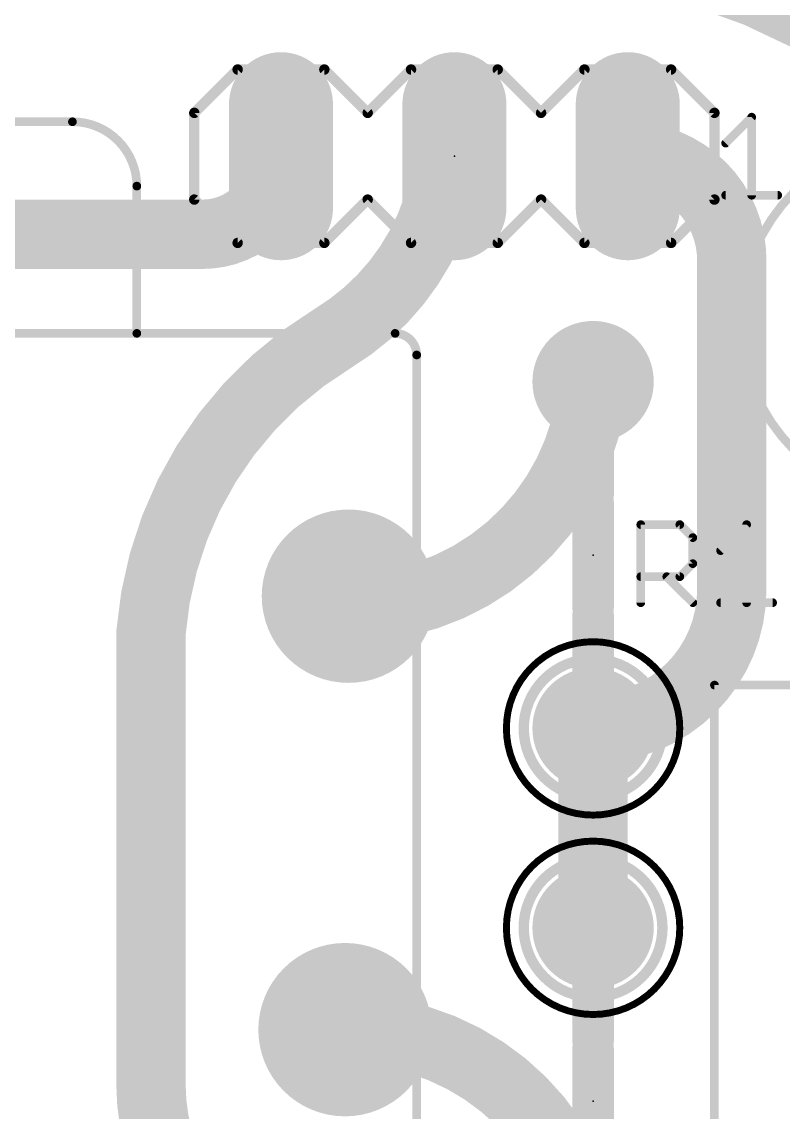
# Model space of a CAD drawing. Extents: x -4 to 220, y -9 to 53.
# Drawn here: x 29.99 to 41.14, y 8.98 to 24.96 of the extents above; entities that cross this region are included whole.
import ezdxf

# ---------------------------------------------------------------- set-up
doc = ezdxf.new("R2010")
doc.units = 0
for name, color, linetype in [('16', 174, 'CONTINUOUS'), ('17', 94, 'CONTINUOUS'), ('21', 251, 'CONTINUOUS'), ('23', 178, 'CONTINUOUS'), ('25', 251, 'CONTINUOUS'), ('51', 251, 'CONTINUOUS')]:
    doc.layers.add(name, color=color, linetype=linetype)

# ---------------------------------------------------------------- blocks, each defined once
blk = doc.blocks.new('ROUNDP')
at = {"const_width": 0.5}
blk.add_lwpolyline([(0, -0.25, 1), (0, 0.25, 1), (0, -0.25)], format="xyb", dxfattribs=at)
blk = doc.blocks.new('RECT')
blk.add_solid([(-0.5, -0.5), (0.5, -0.5), (-0.5, 0.5), (0.5, 0.5)])
blk = doc.blocks.new('LONGP100')
at = {"const_width": 1}
blk.add_lwpolyline([(-0.5, 0), (0.5, 0)], dxfattribs=at)
at = {"const_width": 0.5}
for points in [[(-0.5, 0.25, 1), (-0.5, -0.25)], [(0.5, -0.25, 1), (0.5, 0.25)]]:
    blk.add_lwpolyline(points, format="xyb", dxfattribs=at)

msp = doc.modelspace()

# ---------------------------------------------------------------- linework, layer by layer
at = {"layer": '16'}
for points, const_width in [([(41.529, 25.019, 0.1448), (36.576, 26.035)], 1.016), ([(41.529, 25.019, 0.1231), (44.577, 24.257)], 1.016), ([(41.6485, 25.2431, 1), (41.4095, 24.7949)], 0.508), ([(32.639, 21.844, 0.4142), (33.782, 22.987)], 1.016), ([(34.036, 22.987, 1), (33.528, 22.987)], 0.508), ([(36.563, 22.9067, 1), (36.081, 23.0673)], 0.508), ([(40.386, 21.463, 0.4142), (38.862, 22.987)], 1.016), ([(38.862, 23.241, 1), (38.862, 22.733)], 0.508), ([(34.544, 20.32, 0.1783), (36.068, 22.225)], 1.016), ([(36.309, 22.1447, 1), (35.827, 22.3053)], 0.508), ([(35.827, 22.3053, 1), (36.309, 22.1447)], 0.508), ([(32.639, 22.098, 1), (32.639, 21.59)], 0.508), ([(32.639, 21.59, 1), (32.639, 22.098)], 0.508), ([(40.64, 21.463, 1), (40.132, 21.463)], 0.508), ([(40.132, 21.463, 1), (40.64, 21.463)], 0.508), ([(34.544, 20.32, 0.2418), (31.877, 16.002)], 1.016), ([(34.4127, 20.5375, 1), (34.6753, 20.1025)], 0.508), ([(34.6753, 20.1025, 1), (34.4127, 20.5375)], 0.508), ([(34.544, 16.383, 0.4142), (38.354, 19.685)], 1.016), ([(38.6074, 19.6669, 1), (38.1006, 19.7031)], 0.508), ([(38.354, 14.605, 0.4142), (40.386, 16.637)], 1.016), ([(40.64, 16.637, 1), (40.132, 16.637)], 0.508), ([(34.611, 16.383, 0.4142), (34.77, 16.542)], 1.016), ([(35.024, 16.542, 1), (34.516, 16.542)], 0.508), ([(34.29, 16.637, 1), (34.29, 16.129)], 0.508), ([(34.544, 16.637, 1), (34.544, 16.129)], 0.508), ([(34.5621, 16.6364, 1), (34.5259, 16.1296)], 0.508), ([(34.611, 16.637, 1), (34.611, 16.129)], 0.508), ([(34.544, 16.129, 1), (34.544, 16.637)], 0.508), ([(34.611, 16.129, 1), (34.611, 16.637)], 0.508), ([(40.132, 16.637, 1), (40.64, 16.637)], 0.508), ([(32.131, 16.002, 1), (31.623, 16.002)], 0.508), ([(31.6238, 16.022, 1), (32.1302, 15.982)], 0.508), ([(38.608, 14.605, 1), (38.1, 14.605)], 0.508), ([(38.354, 14.859, 1), (38.354, 14.351)], 0.508), ([(38.1, 11.684, 1), (38.608, 11.684)], 0.508), ([(34.72, 10.446, 1), (34.72, 9.938)], 0.508), ([(38.354, 6.604, 0.4142), (34.766, 10.192)], 1.016), ([(34.766, 10.446, 1), (34.766, 9.938)], 0.508), ([(34.766, 9.938, 1), (34.766, 10.446)], 0.508), ([(31.877, 9.398, 0.2249), (33.02, 6.985)], 1.016), ([(32.131, 9.398, 1), (31.623, 9.398)], 0.508), ([(31.623, 9.398, 1), (32.131, 9.398)], 0.508)]:
    msp.add_lwpolyline(points, format="xyb", dxfattribs=dict(at, const_width=const_width))
at = {"layer": '16', "const_width": 1.016}
for points in [[(36.068, 22.225), (36.322, 22.987)], [(19.431, 21.844), (32.639, 21.844)], [(40.386, 16.637), (40.386, 21.463)], [(34.544, 16.383), (34.29, 16.383)], [(34.611, 16.383), (34.544, 16.383)], [(31.877, 9.398), (31.877, 16.002)], [(38.354, 11.684), (38.354, 14.605)], [(34.72, 10.192), (34.766, 10.192)]]:
    msp.add_lwpolyline(points, dxfattribs=at)
at = {"layer": '21'}
for points, const_width in [([(32.512, 23.622), (33.147, 24.257)], 0.1524), ([(33.147, 24.257), (34.417, 24.257)], 0.1524), ([(34.417, 24.257), (35.052, 23.622)], 0.1524), ([(35.052, 23.622), (35.687, 24.257)], 0.1524), ([(35.687, 24.257), (36.957, 24.257)], 0.1524), ([(36.957, 24.257), (37.592, 23.622)], 0.1524), ([(37.592, 23.622), (38.227, 24.257)], 0.1524), ([(38.227, 24.257), (39.497, 24.257)], 0.1524), ([(40.132, 23.622), (39.497, 24.257)], 0.1524), ([(32.512, 22.352), (32.512, 23.622)], 0.1524), ([(40.132, 22.352), (40.132, 23.622)], 0.1524), ([(22.5919, 23.492), (30.7267, 23.492)], 0.127), ([(40.2961, 23.1782), (40.6774, 23.5595)], 0.127), ([(40.6774, 23.5595), (40.6774, 22.4155)], 0.127), ([(31.67, 22.5487), (31.67, 20.392)], 0.127), ([(33.147, 21.717), (32.512, 22.352)], 0.1524), ([(35.052, 22.352), (34.417, 21.717)], 0.1524), ([(35.687, 21.717), (35.052, 22.352)], 0.1524), ([(37.592, 22.352), (36.957, 21.717)], 0.1524), ([(38.227, 21.717), (37.592, 22.352)], 0.1524), ([(39.497, 21.717), (40.132, 22.352)], 0.1524), ([(40.2961, 22.4155), (41.0588, 22.4155)], 0.127), ([(34.417, 21.717), (33.147, 21.717)], 0.1524), ([(36.957, 21.717), (35.687, 21.717)], 0.1524), ([(39.497, 21.717), (38.227, 21.717)], 0.1524), ([(31.67, 20.392), (21.67, 20.392)], 0.127), ([(35.4538, 20.392), (31.67, 20.392)], 0.127), ([(35.77, -0.508), (35.77, 20.0758)], 0.127), ([(38.354, 16.383), (38.354, 17.907)], 0.6096), ([(40.132, 0), (40.132, 15.24)], 0.127), ([(40.132, 15.24), (50.292, 15.24)], 0.127), ([(38.354, 9.906), (38.354, 8.382)], 0.6096)]:
    msp.add_lwpolyline(points, dxfattribs=dict(at, const_width=const_width))
for points, const_width in [([(33.147, 24.2951, 1), (33.147, 24.2189)], 0.0762), ([(33.1739, 24.2301, 1), (33.1201, 24.2839)], 0.0762), ([(34.4439, 24.2839, 1), (34.3901, 24.2301)], 0.0762), ([(34.417, 24.2189, 1), (34.417, 24.2951)], 0.0762), ([(35.687, 24.2951, 1), (35.687, 24.2189)], 0.0762), ([(35.7139, 24.2301, 1), (35.6601, 24.2839)], 0.0762), ([(36.9839, 24.2839, 1), (36.9301, 24.2301)], 0.0762), ([(36.957, 24.2189, 1), (36.957, 24.2951)], 0.0762), ([(38.227, 24.2951, 1), (38.227, 24.2189)], 0.0762), ([(38.2539, 24.2301, 1), (38.2001, 24.2839)], 0.0762), ([(39.5239, 24.2839, 1), (39.4701, 24.2301)], 0.0762), ([(39.497, 24.2189, 1), (39.497, 24.2951)], 0.0762), ([(32.5501, 23.622, 1), (32.4739, 23.622)], 0.0762), ([(32.4851, 23.6489, 1), (32.5389, 23.5951)], 0.0762), ([(35.0251, 23.6489, 1), (35.0789, 23.5951)], 0.0762), ([(35.0251, 23.5951, 1), (35.0789, 23.6489)], 0.0762), ([(37.5651, 23.6489, 1), (37.6189, 23.5951)], 0.0762), ([(37.5651, 23.5951, 1), (37.6189, 23.6489)], 0.0762), ([(40.1701, 23.622, 1), (40.0939, 23.622)], 0.0762), ([(40.1051, 23.5951, 1), (40.1589, 23.6489)], 0.0762), ([(31.67, 22.5487, 0.4142), (30.7267, 23.492)], 0.127), ([(30.7267, 23.5237, 1), (30.7267, 23.4603)], 0.0635), ([(30.7267, 23.4603, 1), (30.7267, 23.5237)], 0.0635), ([(40.7092, 23.5595, 1), (40.6457, 23.5595)], 0.0635), ([(40.6999, 23.537, 1), (40.655, 23.5819)], 0.0635), ([(40.2737, 23.2006, 1), (40.3186, 23.1557)], 0.0635), ([(43.18, 17.907, 1), (43.18, 23.241, 1), (43.18, 17.907)], 0.127), ([(31.7018, 22.5487, 1), (31.6383, 22.5487)], 0.0635), ([(31.6383, 22.5487, 1), (31.7018, 22.5487)], 0.0635), ([(32.4739, 22.352, 1), (32.5501, 22.352)], 0.0762), ([(32.5389, 22.3789, 1), (32.4851, 22.3251)], 0.0762), ([(35.0789, 22.3789, 1), (35.0251, 22.3251)], 0.0762), ([(35.0789, 22.3251, 1), (35.0251, 22.3789)], 0.0762), ([(37.6189, 22.3789, 1), (37.5651, 22.3251)], 0.0762), ([(37.6189, 22.3251, 1), (37.5651, 22.3789)], 0.0762), ([(40.0939, 22.352, 1), (40.1701, 22.352)], 0.0762), ([(40.1589, 22.3251, 1), (40.1051, 22.3789)], 0.0762), ([(40.2961, 22.4473, 1), (40.2961, 22.3838)], 0.0635), ([(40.6457, 22.4155, 1), (40.7092, 22.4155)], 0.0635), ([(41.0588, 22.3838, 1), (41.0588, 22.4473)], 0.0635), ([(33.147, 21.7551, 1), (33.147, 21.6789)], 0.0762), ([(33.1201, 21.6901, 1), (33.1739, 21.7439)], 0.0762), ([(34.3901, 21.7439, 1), (34.4439, 21.6901)], 0.0762), ([(34.417, 21.6789, 1), (34.417, 21.7551)], 0.0762), ([(35.687, 21.7551, 1), (35.687, 21.6789)], 0.0762), ([(35.6601, 21.6901, 1), (35.7139, 21.7439)], 0.0762), ([(36.9301, 21.7439, 1), (36.9839, 21.6901)], 0.0762), ([(36.957, 21.6789, 1), (36.957, 21.7551)], 0.0762), ([(38.227, 21.7551, 1), (38.227, 21.6789)], 0.0762), ([(38.2001, 21.6901, 1), (38.2539, 21.7439)], 0.0762), ([(39.4701, 21.7439, 1), (39.5239, 21.6901)], 0.0762), ([(39.497, 21.6789, 1), (39.497, 21.7551)], 0.0762), ([(31.67, 20.4237, 1), (31.67, 20.3603)], 0.0635), ([(31.67, 20.3603, 1), (31.67, 20.4237)], 0.0635), ([(35.77, 20.0758, 0.4142), (35.4538, 20.392)], 0.127), ([(35.4538, 20.4237, 1), (35.4538, 20.3603)], 0.0635), ([(35.4538, 20.3603, 1), (35.4538, 20.4237)], 0.0635), ([(31.6383, 20.392, 1), (31.7018, 20.392)], 0.0635), ([(35.8018, 20.0758, 1), (35.7383, 20.0758)], 0.0635), ([(35.7383, 20.0758, 1), (35.8018, 20.0758)], 0.0635), ([(38.5064, 17.907, 1), (38.2016, 17.907)], 0.3048), ([(38.2016, 16.383, 1), (38.5064, 16.383)], 0.3048), ([(38.354, 13.335, 1), (38.354, 15.875, 1), (38.354, 13.335)], 0.1016), ([(40.132, 15.2718, 1), (40.132, 15.2082)], 0.0635), ([(40.1638, 15.24, 1), (40.1003, 15.24)], 0.0635), ([(38.354, 10.414, 1), (38.354, 12.954, 1), (38.354, 10.414)], 0.1016), ([(38.5064, 9.906, 1), (38.2016, 9.906)], 0.3048)]:
    msp.add_lwpolyline(points, format="xyb", dxfattribs=dict(at, const_width=const_width))
at = {"layer": '23'}
for p in [(36.322, 22.987), (38.354, 17.145), (38.354, 9.144)]:
    msp.add_point(p, dxfattribs=at)
at = {"layer": '25', "const_width": 0.0635}
for points in [[(39.0843, 17.5905, 1), (39.0207, 17.5905)], [(39.0525, 17.6222, 1), (39.0525, 17.5587)], [(39.6469, 17.6129, 1), (39.602, 17.568)], [(39.6245, 17.5587, 1), (39.6245, 17.6222)], [(40.635, 17.5905, 1), (40.5715, 17.5905)], [(40.6257, 17.568, 1), (40.5808, 17.6129)], [(39.8469, 17.3998, 1), (39.7834, 17.3998)], [(39.7927, 17.3774, 1), (39.8376, 17.4223)], [(40.1994, 17.2316, 1), (40.2443, 17.1867)], [(39.7834, 17.0185, 1), (39.8469, 17.0185)], [(39.8376, 16.996, 1), (39.7927, 17.0409)], [(39.0525, 16.8596, 1), (39.0525, 16.7961)], [(39.4563, 16.8503, 1), (39.4114, 16.8054)], [(39.602, 16.8503, 1), (39.6469, 16.8054)], [(39.6245, 16.7961, 1), (39.6245, 16.8596)], [(39.0207, 16.4465, 1), (39.0843, 16.4465)], [(39.7927, 16.424, 1), (39.8376, 16.469)], [(40.2219, 16.4782, 1), (40.2219, 16.4148)], [(40.5715, 16.4465, 1), (40.635, 16.4465)], [(40.9845, 16.4148, 1), (40.9845, 16.4782)]]:
    msp.add_lwpolyline(points, format="xyb", dxfattribs=at)
at = {"layer": '25', "const_width": 0.127}
for points in [[(39.0525, 16.4465), (39.0525, 17.5905)], [(39.0525, 17.5905), (39.6245, 17.5905)], [(39.6245, 17.5905), (39.8152, 17.3998)], [(40.2219, 17.2092), (40.6032, 17.5905)], [(40.6032, 17.5905), (40.6032, 16.4465)], [(39.8152, 17.3998), (39.8152, 17.0185)], [(39.8152, 17.0185), (39.6245, 16.8278)], [(39.6245, 16.8278), (39.0525, 16.8278)], [(39.4338, 16.8278), (39.8152, 16.4465)], [(40.2219, 16.4465), (40.9845, 16.4465)]]:
    msp.add_lwpolyline(points, dxfattribs=at)
at = {"layer": '51', "const_width": 0.6096}
for points in [[(38.354, 18.034), (38.354, 19.685)], [(38.354, 14.605), (38.354, 16.256)], [(38.354, 11.684), (38.354, 10.033)]]:
    msp.add_lwpolyline(points, dxfattribs=at)
at = {"layer": '51'}
for points, const_width in [([(38.5064, 19.685, 1), (38.2016, 19.685)], 0.3048), ([(38.2016, 18.034, 1), (38.5064, 18.034)], 0.3048), ([(38.5064, 16.256, 1), (38.2016, 16.256)], 0.3048), ([(38.354, 13.589, 1), (38.354, 15.621, 1), (38.354, 13.589)], 0.1524), ([(38.2016, 14.605, 1), (38.5064, 14.605)], 0.3048), ([(38.354, 10.668, 1), (38.354, 12.7, 1), (38.354, 10.668)], 0.1524), ([(38.5064, 11.684, 1), (38.2016, 11.684)], 0.3048), ([(38.2016, 10.033, 1), (38.5064, 10.033)], 0.3048)]:
    msp.add_lwpolyline(points, format="xyb", dxfattribs=dict(at, const_width=const_width))

# ---------------------------------------------------------------- block references
at = {"layer": '17'}
for name, p, xscale, yscale, rotation in [('LONGP100', (33.782, 22.987), 1.524, 1.524, 270), ('LONGP100', (33.782, 22.987), 1.524, 1.524, 270), ('LONGP100', (36.322, 22.987), 1.524, 1.524, 270), ('LONGP100', (36.322, 22.987), 1.524, 1.524, 270), ('LONGP100', (38.862, 22.987), 1.524, 1.524, 270), ('LONGP100', (38.862, 22.987), 1.524, 1.524, 270), ('ROUNDP', (33.782, 22.987), 1.524, 1.524, 270), ('ROUNDP', (33.782, 22.987), 1.524, 1.524, 270), ('ROUNDP', (33.782, 22.987), 1.524, 1.524, 270), ('ROUNDP', (33.782, 22.987), 1.524, 1.524, 270), ('ROUNDP', (33.782, 22.987), 1.524, 1.524, 270), ('ROUNDP', (33.782, 22.987), 1.524, 1.524, 270), ('ROUNDP', (33.782, 22.987), 1.524, 1.524, 270), ('ROUNDP', (33.782, 22.987), 1.524, 1.524, 270), ('ROUNDP', (33.782, 22.987), 1.524, 1.524, 270), ('ROUNDP', (33.782, 22.987), 1.524, 1.524, 270), ('ROUNDP', (33.782, 22.987), 1.524, 1.524, 270), ('ROUNDP', (33.782, 22.987), 1.524, 1.524, 270), ('ROUNDP', (33.782, 22.987), 1.524, 1.524, 270), ('ROUNDP', (33.782, 22.987), 1.524, 1.524, 270), ('ROUNDP', (36.322, 22.987), 1.524, 1.524, 270), ('ROUNDP', (36.322, 22.987), 1.524, 1.524, 270), ('ROUNDP', (36.322, 22.987), 1.524, 1.524, 270), ('ROUNDP', (36.322, 22.987), 1.524, 1.524, 270), ('ROUNDP', (36.322, 22.987), 1.524, 1.524, 270), ('ROUNDP', (36.322, 22.987), 1.524, 1.524, 270), ('ROUNDP', (36.322, 22.987), 1.524, 1.524, 270), ('ROUNDP', (36.322, 22.987), 1.524, 1.524, 270), ('ROUNDP', (36.322, 22.987), 1.524, 1.524, 270), ('ROUNDP', (36.322, 22.987), 1.524, 1.524, 270), ('ROUNDP', (36.322, 22.987), 1.524, 1.524, 270), ('ROUNDP', (36.322, 22.987), 1.524, 1.524, 270), ('ROUNDP', (36.322, 22.987), 1.524, 1.524, 270), ('ROUNDP', (36.322, 22.987), 1.524, 1.524, 270), ('ROUNDP', (38.862, 22.987), 1.524, 1.524, 270), ('ROUNDP', (38.862, 22.987), 1.524, 1.524, 270), ('ROUNDP', (38.862, 22.987), 1.524, 1.524, 270), ('ROUNDP', (38.862, 22.987), 1.524, 1.524, 270), ('ROUNDP', (38.862, 22.987), 1.524, 1.524, 270), ('ROUNDP', (38.862, 22.987), 1.524, 1.524, 270), ('ROUNDP', (38.862, 22.987), 1.524, 1.524, 270), ('ROUNDP', (38.862, 22.987), 1.524, 1.524, 270), ('ROUNDP', (38.862, 22.987), 1.524, 1.524, 270), ('ROUNDP', (38.862, 22.987), 1.524, 1.524, 270), ('ROUNDP', (38.862, 22.987), 1.524, 1.524, 270), ('ROUNDP', (38.862, 22.987), 1.524, 1.524, 270), ('ROUNDP', (38.862, 22.987), 1.524, 1.524, 270), ('ROUNDP', (38.862, 22.987), 1.524, 1.524, 270), ('ROUNDP', (38.354, 19.685), 1.778, 1.778, 90), ('ROUNDP', (38.354, 19.685), 1.778, 1.778, 90), ('ROUNDP', (38.354, 19.685), 1.508, 1.508, 90), ('ROUNDP', (38.354, 19.685), 1.508, 1.508, 90), ('ROUNDP', (38.354, 19.685), 1.508, 1.508, 90), ('ROUNDP', (38.354, 19.685), 1.508, 1.508, 90), ('ROUNDP', (38.354, 19.685), 1.508, 1.508, 90), ('ROUNDP', (38.354, 19.685), 1.508, 1.508, 90), ('ROUNDP', (38.354, 19.685), 1.508, 1.508, 90), ('ROUNDP', (38.354, 19.685), 1.508, 1.508, 90), ('ROUNDP', (38.354, 19.685), 1.508, 1.508, 90), ('ROUNDP', (38.354, 19.685), 1.508, 1.508, 90), ('ROUNDP', (38.354, 19.685), 1.508, 1.508, 90), ('ROUNDP', (38.354, 19.685), 1.508, 1.508, 90), ('ROUNDP', (38.354, 19.685), 1.508, 1.508, 90), ('ROUNDP', (38.354, 19.685), 1.508, 1.508, 90), ('ROUNDP', (38.354, 14.605), 1.778, 1.778, 90), ('ROUNDP', (38.354, 14.605), 1.778, 1.778, 90), ('ROUNDP', (38.354, 14.605), 1.508, 1.508, 90), ('ROUNDP', (38.354, 14.605), 1.508, 1.508, 90), ('ROUNDP', (38.354, 14.605), 1.508, 1.508, 90), ('ROUNDP', (38.354, 14.605), 1.508, 1.508, 90), ('ROUNDP', (38.354, 14.605), 1.508, 1.508, 90), ('ROUNDP', (38.354, 14.605), 1.508, 1.508, 90), ('ROUNDP', (38.354, 14.605), 1.508, 1.508, 90), ('ROUNDP', (38.354, 14.605), 1.508, 1.508, 90), ('ROUNDP', (38.354, 14.605), 1.508, 1.508, 90), ('ROUNDP', (38.354, 14.605), 1.508, 1.508, 90), ('ROUNDP', (38.354, 14.605), 1.508, 1.508, 90), ('ROUNDP', (38.354, 14.605), 1.508, 1.508, 90), ('ROUNDP', (38.354, 14.605), 1.508, 1.508, 90), ('ROUNDP', (38.354, 14.605), 1.508, 1.508, 90), ('ROUNDP', (38.354, 11.684), 1.778, 1.778, 270), ('ROUNDP', (38.354, 11.684), 1.778, 1.778, 270), ('ROUNDP', (38.354, 11.684), 1.508, 1.508, 270), ('ROUNDP', (38.354, 11.684), 1.508, 1.508, 270), ('ROUNDP', (38.354, 11.684), 1.508, 1.508, 270), ('ROUNDP', (38.354, 11.684), 1.508, 1.508, 270), ('ROUNDP', (38.354, 11.684), 1.508, 1.508, 270), ('ROUNDP', (38.354, 11.684), 1.508, 1.508, 270), ('ROUNDP', (38.354, 11.684), 1.508, 1.508, 270), ('ROUNDP', (38.354, 11.684), 1.508, 1.508, 270), ('ROUNDP', (38.354, 11.684), 1.508, 1.508, 270), ('ROUNDP', (38.354, 11.684), 1.508, 1.508, 270), ('ROUNDP', (38.354, 11.684), 1.508, 1.508, 270), ('ROUNDP', (38.354, 11.684), 1.508, 1.508, 270), ('ROUNDP', (38.354, 11.684), 1.508, 1.508, 270), ('ROUNDP', (38.354, 11.684), 1.508, 1.508, 270)]:
    msp.add_blockref(name, p, dxfattribs=dict(at, xscale=xscale, yscale=yscale, rotation=rotation))
for p, xscale, yscale in [((34.77, 16.542), 2.54, 2.54), ((34.77, 16.542), 2.54, 2.54), ((34.77, 16.542), 2.4, 2.4), ((34.77, 16.542), 2.4, 2.4), ((34.77, 16.542), 2.4, 2.4), ((34.77, 16.542), 2.4, 2.4), ((34.77, 16.542), 2.4, 2.4), ((34.77, 16.542), 2.4, 2.4), ((34.77, 16.542), 2.4, 2.4), ((34.77, 16.542), 2.4, 2.4), ((34.77, 16.542), 2.4, 2.4), ((34.77, 16.542), 2.4, 2.4), ((34.77, 16.542), 2.4, 2.4), ((34.77, 16.542), 2.4, 2.4), ((34.77, 16.542), 2.4, 2.4), ((34.77, 16.542), 2.4, 2.4), ((34.72, 10.192), 2.54, 2.54), ((34.72, 10.192), 2.54, 2.54), ((34.72, 10.192), 2.4, 2.4), ((34.72, 10.192), 2.4, 2.4), ((34.72, 10.192), 2.4, 2.4), ((34.72, 10.192), 2.4, 2.4), ((34.72, 10.192), 2.4, 2.4), ((34.72, 10.192), 2.4, 2.4), ((34.72, 10.192), 2.4, 2.4), ((34.72, 10.192), 2.4, 2.4), ((34.72, 10.192), 2.4, 2.4), ((34.72, 10.192), 2.4, 2.4), ((34.72, 10.192), 2.4, 2.4), ((34.72, 10.192), 2.4, 2.4), ((34.72, 10.192), 2.4, 2.4), ((34.72, 10.192), 2.4, 2.4)]:
    msp.add_blockref('ROUNDP', p, dxfattribs=dict(at, xscale=xscale, yscale=yscale))
at = {"layer": '51', "xscale": 0.508, "yscale": 0.508, "rotation": 180}
for p in [(33.782, 22.987), (36.322, 22.987), (38.862, 22.987)]:
    msp.add_blockref('RECT', p, dxfattribs=at)

doc.saveas('drawing.dxf')
